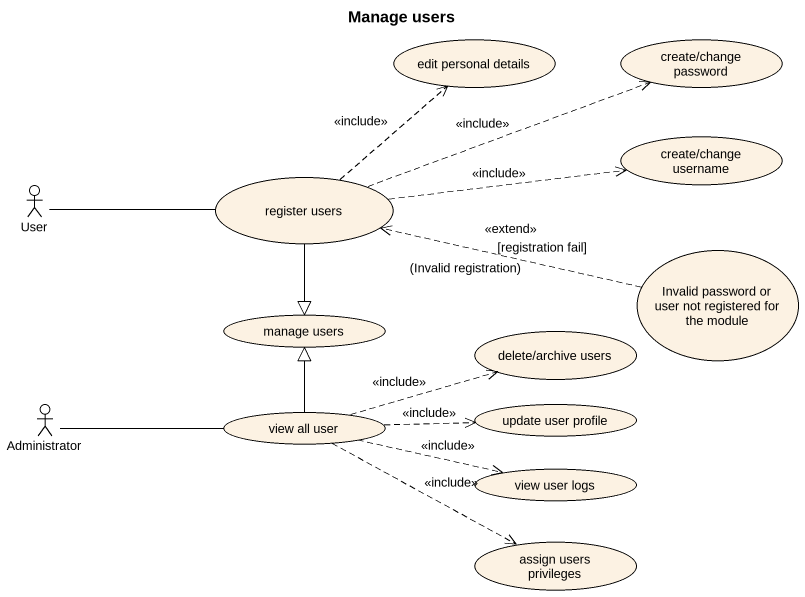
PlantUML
@startuml
title Manage users
usecase "edit personal details" as edit_personal_details
usecase "create/change password" as create_change_password
usecase "create/change username" as create_change_username
actor User
usecase "register users" as register_users
usecase "Invalid password or user not registered for the module" as Invalid_password_or_user
usecase "manage users" as manage_users
usecase "delete/archive users" as delete_archive_users
actor Administrator
usecase "view all user" as view_all_user
usecase "update user profile" as update_user_profile
usecase "view user logs" as view_user_logs
usecase "assign users privileges" as assign_users_privileges
User -right- register_users
register_users .up.> edit_personal_details : <<include>>
register_users .right.> create_change_password : <<include>>
register_users .right.> create_change_username : <<include>>
register_users --|> manage_users
Invalid_password_or_user .left.> register_users : <<extend>>\n[registration fail]\n(Invalid registration)
Administrator -right- view_all_user
view_all_user -up-|> manage_users
view_all_user .right.> delete_archive_users : <<include>>
view_all_user .right.> update_user_profile : <<include>>
view_all_user .right.> view_user_logs : <<include>>
view_all_user .right.> assign_users_privileges : <<include>>
@enduml
